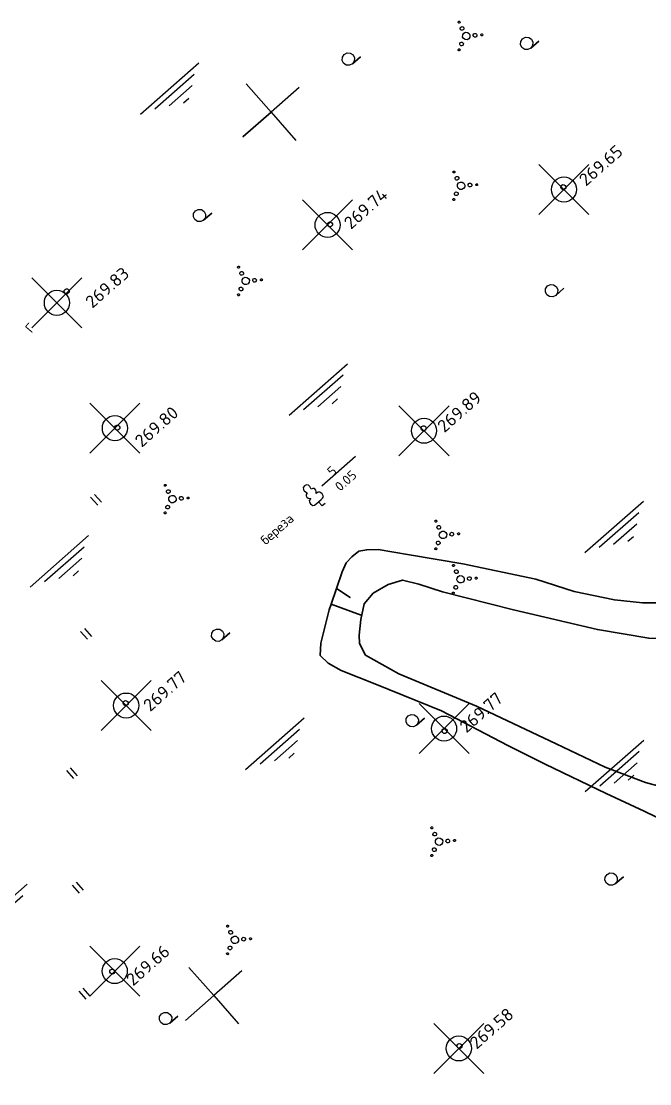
# Model space of a CAD drawing. Header units: metres. Extents: x 35735 to 36074, y 36133 to 36366.
# Drawn here: x 35952.3 to 36002.5, y 36279.5 to 36364.4 of the extents above; entities that cross this region are included whole.
import ezdxf

# ---------------------------------------------------------------- set-up
doc = ezdxf.new("R2010")
doc.units = ezdxf.units.M
doc.header["$LTSCALE"] = 5
doc.header["$PDMODE"] = 35
doc.header["$PDSIZE"] = 2
doc.layers.add('Рельеф', color=7, linetype='Continuous')
doc.layers.add('Точки-рельеф', color=7, linetype='Continuous')
doc.layers.add('Структурные линии', color=97, linetype='Continuous', lineweight=30)
doc.styles.get("Standard").update_dxf_attribs({"font": 'simplex.shx'})

msp = doc.modelspace()

# ---------------------------------------------------------------- linework, layer by layer
at = {"layer": 'Рельеф', "color": 7, "flags": 128}
for points in [[(35987.35846971334, 36364.37971133822), (35987.37678616487, 36364.34259619506), (35987.37409895676, 36364.30121153409), (35987.35113659045, 36364.26677672636), (35987.31402144727, 36364.24846027483), (35987.27263678631, 36364.25114748293), (35987.23820197857, 36364.27410984924), (35987.21988552705, 36364.31122499242), (35987.22257273516, 36364.35260965338), (35987.24553510147, 36364.38704446112), (35987.28265024464, 36364.40536091264), (35987.32403490561, 36364.40267370454), (35987.35846971334, 36364.37971133822)], [(35987.64799850817, 36363.92868575128), (35987.68237982779, 36363.85906581978), (35987.67734904433, 36363.781588654), (35987.63425319816, 36363.71699950596), (35987.56463326667, 36363.68261818634), (35987.48715610088, 36363.6876489698), (35987.42256695285, 36363.73074481596), (35987.38818563324, 36363.80036474746), (35987.3932164167, 36363.87784191325), (35987.43631226286, 36363.94243106127), (35987.50593219435, 36363.9768123809), (35987.58340936014, 36363.97178159743), (35987.64799850817, 36363.92868575128)], [(35988.09704262069, 36363.42489297826), (35988.16580525994, 36363.28565311529), (35988.155743693, 36363.13069878372), (35988.06955200068, 36363.00152048764), (35987.93031213769, 36362.93275784841), (35987.77535780613, 36362.94281941533), (35987.64617951006, 36363.02901110765), (35987.57741687082, 36363.16825097064), (35987.58747843774, 36363.32320530221), (35987.67367013007, 36363.45238359827), (35987.81290999306, 36363.52114623751), (35987.96786432463, 36363.5110846706), (35988.09704262069, 36363.42489297826)], [(35988.68593177112, 36363.38304111435), (35988.72031309074, 36363.31342118285), (35988.71528230727, 36363.23594401707), (35988.67218646112, 36363.17135486904), (35988.60256652961, 36363.13697354942), (35988.52508936383, 36363.14200433288), (35988.46050021581, 36363.18510017904), (35988.42611889618, 36363.25472011053), (35988.43114967964, 36363.33219727632), (35988.47424552581, 36363.39678642435), (35988.54386545729, 36363.43116774398), (35988.62134262308, 36363.42613696051), (35988.68593177112, 36363.38304111435)], [(35989.17740120653, 36363.36893226309), (35989.19571765806, 36363.33181711992), (35989.19303044995, 36363.29043245895), (35989.17006808364, 36363.25599765122), (35989.13295294045, 36363.23768119969), (35989.09156827949, 36363.2403684078), (35989.05713347176, 36363.26333077411), (35989.03881702024, 36363.30044591729), (35989.04150422834, 36363.34183057825), (35989.06446659465, 36363.37626538598), (35989.10158173784, 36363.39458183751), (35989.14296639879, 36363.39189462941), (35989.17740120653, 36363.36893226309)], [(35993.0719130417, 36362.96485535971), (35993.18651973132, 36362.73282420245), (35993.16974358045, 36362.47446114005), (35993.0260930508, 36362.25919926097), (35993.67197095539, 36362.82491720737), (35993.0260930508, 36362.25919926097), (35992.79406189352, 36362.14459257136), (35992.53569883112, 36362.16136872222), (35992.32043695206, 36362.30501925188), (35992.20583026244, 36362.53705040916), (35992.2226064133, 36362.79541347155), (35992.36625694297, 36363.01067535062), (35992.59828810023, 36363.12528204024), (35992.85665116263, 36363.10850588937), (35993.0719130417, 36362.96485535971)], [(35987.35049182075, 36362.17631904548), (35987.36880827228, 36362.1392039023), (35987.36612106418, 36362.09781924135), (35987.34315869787, 36362.06338443361), (35987.30604355468, 36362.04506798209), (35987.26465889373, 36362.04775519019), (35987.230224086, 36362.0707175565), (35987.21190763448, 36362.10783269968), (35987.21459484257, 36362.14921736064), (35987.23755720889, 36362.18365216837), (35987.27467235207, 36362.2019686199), (35987.31605701303, 36362.19928141178), (35987.35049182075, 36362.17631904548)], [(35987.60267063741, 36362.68469512741), (35987.63705195704, 36362.61507519592), (35987.63202117357, 36362.53759803014), (35987.58892532741, 36362.4730088821), (35987.51930539592, 36362.43862756249), (35987.44182823014, 36362.44365834594), (35987.3772390821, 36362.4867541921), (35987.34285776249, 36362.5563741236), (35987.34788854593, 36362.63385128939), (35987.39098439211, 36362.69844043742), (35987.4606043236, 36362.73282175705), (35987.53808148939, 36362.72779097359), (35987.60267063741, 36362.68469512741)], [(35978.82014771625, 36361.71004984744), (35978.93475440587, 36361.47801869017), (35978.91797825501, 36361.21965562777), (35978.77432772535, 36361.0043937487), (35979.42020562993, 36361.57011169509), (35978.77432772535, 36361.0043937487), (35978.54229656808, 36360.88978705907), (35978.28393350569, 36360.90656320994), (35978.06867162661, 36361.0502137396), (35977.954064937, 36361.28224489687), (35977.97084108787, 36361.54060795927), (35978.11449161751, 36361.75586983834), (35978.34652277479, 36361.87047652795), (35978.60488583719, 36361.85370037709), (35978.82014771625, 36361.71004984744)], [(35961.82785773643, 36356.97577575666), (35966.50297004629, 36361.08077384347)], [(35962.98410592599, 36357.413331395), (35966.13710437439, 36360.18183228663)], [(35964.12699092092, 36357.64672252238), (35965.97530424294, 36359.26964025095)], [(35974.5279378893, 36359.12349280633), (35972.27362233616, 36357.14408345329), (35970.29421298312, 36359.39839900643), (35972.27362233616, 36357.14408345329), (35970.01930678303, 36355.16467410025), (35972.27362233616, 36357.14408345329), (35974.25303168919, 36354.88976790015)], [(35965.2699254011, 36357.88005729188), (35965.70478287131, 36358.26188535607)], [(35986.94507750215, 36352.41658027974), (35986.96339395369, 36352.37946513657), (35986.96070674558, 36352.3380804756), (35986.93774437926, 36352.30364566788), (35986.90062923609, 36352.28532921636), (35986.85924457513, 36352.28801642446), (35986.82480976739, 36352.31097879077), (35986.80649331587, 36352.34809393396), (35986.80918052397, 36352.38947859491), (35986.83214289027, 36352.42391340263), (35986.86925803346, 36352.44222985415), (35986.91064269442, 36352.43954264605), (35986.94507750215, 36352.41658027974)], [(35987.23460629699, 36351.9655546928), (35987.26898761661, 36351.89593476131), (35987.26395683314, 36351.81845759552), (35987.22086098698, 36351.75386844749), (35987.15124105549, 36351.71948712788), (35987.07376388971, 36351.72451791134), (35987.00917474167, 36351.7676137575), (35986.97479342206, 36351.83723368899), (35986.97982420552, 36351.91471085477), (35987.02292005168, 36351.97930000281), (35987.09253998318, 36352.01368132242), (35987.17001714896, 36352.00865053896), (35987.23460629699, 36351.9655546928)], [(35987.68365040951, 36351.46176191978), (35987.75241304875, 36351.3225220568), (35987.74235148183, 36351.16756772523), (35987.6561597895, 36351.03838942917), (35987.51691992651, 36350.96962678992), (35987.36196559495, 36350.97968835684), (35987.23278729888, 36351.06588004918), (35987.16402465965, 36351.20511991217), (35987.17408622657, 36351.36007424373), (35987.26027791889, 36351.4892525398), (35987.39951778188, 36351.55801517904), (35987.55447211344, 36351.54795361211), (35987.68365040951, 36351.46176191978)], [(35988.27253955994, 36351.41991005587), (35988.30692087955, 36351.35029012438), (35988.30189009609, 36351.2728129586), (35988.25879424993, 36351.20822381056), (35988.18917431843, 36351.17384249095), (35988.11169715265, 36351.17887327441), (35988.04710800461, 36351.22196912057), (35988.012726685, 36351.29158905207), (35988.01775746846, 36351.36906621785), (35988.06085331463, 36351.43365536589), (35988.13047324612, 36351.4680366855), (35988.2079504119, 36351.46300590203), (35988.27253955994, 36351.41991005587)], [(35988.76400899533, 36351.40580120462), (35988.78232544686, 36351.36868606143), (35988.77963823876, 36351.32730140048), (35988.75667587245, 36351.29286659275), (35988.71956072927, 36351.27455014122), (35988.67817606831, 36351.27723734933), (35988.64374126058, 36351.30019971564), (35988.62542480906, 36351.33731485882), (35988.62811201716, 36351.37869951977), (35988.65107438347, 36351.4131343275), (35988.68818952666, 36351.43145077903), (35988.72957418762, 36351.42876357093), (35988.76400899533, 36351.40580120462)], [(35995.78337276032, 36351.29551003173), (35995.82916045281, 36351.20266925222), (35995.82245274153, 36351.09936636451), (35995.76504338943, 36351.01322642362), (35995.67220260991, 36350.96743873113), (35995.5688997222, 36350.97414644242), (35995.48275978131, 36351.03155579451), (35995.43697208881, 36351.12439657403), (35995.4436798001, 36351.22769946174), (35995.50108915219, 36351.31383940263), (35995.59392993171, 36351.35962709512), (35995.69723281942, 36351.35291938384), (35995.78337276032, 36351.29551003173)], [(35987.18927842623, 36350.72156406894), (35987.22365974585, 36350.65194413744), (35987.21862896239, 36350.57446697166), (35987.17553311623, 36350.50987782363), (35987.10591318474, 36350.47549650401), (35987.02843601895, 36350.48052728747), (35986.96384687092, 36350.52362313364), (35986.9294655513, 36350.59324306513), (35986.93449633476, 36350.67072023091), (35986.97759218093, 36350.73530937894), (35987.04721211242, 36350.76969069856), (35987.1246892782, 36350.7646599151), (35987.18927842623, 36350.72156406894)], [(35986.93709960957, 36350.21318798701), (35986.9554160611, 36350.17607284382), (35986.95272885299, 36350.13468818287), (35986.92976648669, 36350.10025337513), (35986.8926513435, 36350.08193692361), (35986.85126668255, 36350.08462413171), (35986.81683187481, 36350.10758649802), (35986.79851542329, 36350.1447016412), (35986.8012026314, 36350.18608630216), (35986.8241649977, 36350.22052110989), (35986.86128014089, 36350.23883756142), (35986.90266480186, 36350.23615035331), (35986.93709960957, 36350.21318798701)], [(35966.92754155414, 36349.22043372863), (35967.04214824376, 36348.98840257135), (35967.0253720929, 36348.73003950895), (35966.88172156324, 36348.51477762988), (35967.52759946782, 36349.08049557628), (35966.88172156324, 36348.51477762988), (35966.64969040597, 36348.40017094027), (35966.39132734357, 36348.41694709112), (35966.1760654645, 36348.56059762079), (35966.06145877488, 36348.79262877806), (35966.07823492575, 36349.05099184046), (35966.22188545541, 36349.26625371952), (35966.45391661267, 36349.38086040915), (35966.71227967507, 36349.36408425828), (35966.92754155414, 36349.22043372863)], [(35977.1322666228, 36348.31175563953), (35977.17805431528, 36348.21891486002), (35977.17134660399, 36348.1156119723), (35977.11393725192, 36348.02947203141), (35977.02109647239, 36347.98368433891), (35976.91779358468, 36347.9903920502), (35976.83165364379, 36348.0478014023), (35976.7858659513, 36348.14064218181), (35976.79257366258, 36348.24394506953), (35976.84998301468, 36348.33008501042), (35976.94282379419, 36348.37587270291), (35977.0461266819, 36348.36916499162), (35977.1322666228, 36348.31175563953)], [(35969.73793619133, 36344.81379528991), (35969.75625264286, 36344.77668014672), (35969.75356543475, 36344.73529548576), (35969.73060306844, 36344.70086067804), (35969.69348792526, 36344.68254422652), (35969.6521032643, 36344.68523143462), (35969.61766845657, 36344.70819380092), (35969.59935200503, 36344.7453089441), (35969.60203921315, 36344.78669360507), (35969.62500157946, 36344.8211284128), (35969.66211672263, 36344.83944486433), (35969.70350138359, 36344.83675765622), (35969.73793619133, 36344.81379528991)], [(35970.02746498616, 36344.36276970296), (35970.06184630578, 36344.29314977147), (35970.05681552232, 36344.21567260568), (35970.01371967616, 36344.15108345765), (35969.94409974467, 36344.11670213803), (35969.86662257888, 36344.12173292149), (35969.80203343085, 36344.16482876765), (35969.76765211123, 36344.23444869914), (35969.77268289469, 36344.31192586493), (35969.81577874085, 36344.37651501296), (35969.88539867235, 36344.41089633258), (35969.96287583813, 36344.40586554912), (35970.02746498616, 36344.36276970296)], [(35970.47650909868, 36343.85897692994), (35970.54527173792, 36343.71973706696), (35970.53521017099, 36343.5647827354), (35970.44901847868, 36343.43560443932), (35970.30977861569, 36343.3668418001), (35970.15482428412, 36343.37690336702), (35970.02564598805, 36343.46309505933), (35969.95688334882, 36343.60233492233), (35969.96694491574, 36343.75728925389), (35970.05313660806, 36343.88646754996), (35970.19237647106, 36343.95523018919), (35970.34733080262, 36343.94516862227), (35970.47650909868, 36343.85897692994)], [(35971.06539824911, 36343.81712506603), (35971.09977956873, 36343.74750513455), (35971.09474878527, 36343.67002796876), (35971.0516529391, 36343.60543882072), (35970.9820330076, 36343.5710575011), (35970.90455584183, 36343.57608828457), (35970.83996669379, 36343.61918413072), (35970.80558537418, 36343.68880406223), (35970.81061615764, 36343.766281228), (35970.8537120038, 36343.83087037603), (35970.92333193529, 36343.86525169566), (35971.00080910107, 36343.8602209122), (35971.06539824911, 36343.81712506603)], [(35971.55686768451, 36343.80301621478), (35971.57518413604, 36343.76590107159), (35971.57249692793, 36343.72451641064), (35971.54953456162, 36343.69008160291), (35971.51241941845, 36343.67176515138), (35971.47103475749, 36343.67445235949), (35971.43659994975, 36343.69741472579), (35971.41828349823, 36343.73452986898), (35971.42097070633, 36343.77591452994), (35971.44393307264, 36343.81034933767), (35971.48104821582, 36343.8286657892), (35971.52243287678, 36343.82597858109), (35971.55686768451, 36343.80301621478)], [(35956.09046776818, 36342.96624913277), (35956.13625546067, 36342.87340835325), (35956.12954774939, 36342.77010546554), (35956.07213839729, 36342.68396552464), (35955.97929761777, 36342.63817783216), (35955.87599473006, 36342.64488554344), (35955.78985478917, 36342.70229489553), (35955.74406709668, 36342.79513567506), (35955.75077480797, 36342.89843856277), (35955.80818416006, 36342.98457850365), (35955.90102493958, 36343.03036619615), (35956.00432782729, 36343.02365848487), (35956.09046776818, 36342.96624913277)], [(35969.9821371154, 36343.11877907909), (35970.01651843502, 36343.0491591476), (35970.01148765156, 36342.97168198182), (35969.9683918054, 36342.90709283378), (35969.8987718739, 36342.87271151417), (35969.82129470813, 36342.87774229763), (35969.7567055601, 36342.92083814379), (35969.72232424047, 36342.99045807528), (35969.72735502393, 36343.06793524107), (35969.77045087009, 36343.1325243891), (35969.8400708016, 36343.16690570872), (35969.91754796737, 36343.16187492525), (35969.9821371154, 36343.11877907909)], [(35995.05941998953, 36343.21541961798), (35995.17402667915, 36342.9833884607), (35995.15725052829, 36342.72502539829), (35995.01359999864, 36342.50976351924), (35995.65947790322, 36343.07548146563), (35995.01359999864, 36342.50976351924), (35994.78156884136, 36342.39515682962), (35994.52320577895, 36342.41193298047), (35994.3079438999, 36342.55558351013), (35994.19333721027, 36342.7876146674), (35994.21011336114, 36343.0459777298), (35994.3537638908, 36343.26123960887), (35994.58579504806, 36343.37584629849), (35994.84415811046, 36343.35907014764), (35995.05941998953, 36343.21541961798)], [(35969.72995829875, 36342.61040299716), (35969.74827475027, 36342.57328785399), (35969.74558754217, 36342.53190319302), (35969.72262517586, 36342.49746838529), (35969.68551003267, 36342.47915193377), (35969.64412537172, 36342.48183914187), (35969.60969056399, 36342.50480150818), (35969.59137411246, 36342.54191665136), (35969.59406132056, 36342.58330131232), (35969.61702368687, 36342.61773612005), (35969.65413883006, 36342.63605257158), (35969.69552349101, 36342.63336536347), (35969.72995829875, 36342.61040299716)], [(35973.71153560521, 36332.95057360483), (35978.38664791507, 36337.05557169163)], [(35974.86778379477, 36333.38812924317), (35978.02078224315, 36336.15663013481)], [(35976.01066878971, 36333.62152037055), (35977.85898211173, 36335.24443809911)], [(35977.15360326989, 36333.85485514005), (35977.58846074008, 36334.23668320425)], [(35960.13758300896, 36332.07643505793), (35960.18337070144, 36331.9835942784), (35960.17666299017, 36331.88029139069), (35960.11925363805, 36331.79415144981), (35960.02641285853, 36331.74836375732), (35959.92310997083, 36331.7550714686), (35959.83697002994, 36331.81248082071), (35959.79118233745, 36331.90532160021), (35959.79789004872, 36332.00862448793), (35959.85529940083, 36332.09476442882), (35959.94814018035, 36332.14055212131), (35960.05144306806, 36332.13384441003), (35960.13758300896, 36332.07643505793)], [(35984.60440309802, 36332.0259108638), (35984.6501907905, 36331.93307008428), (35984.64348307923, 36331.82976719656), (35984.58607372711, 36331.74362725568), (35984.49323294761, 36331.69783956319), (35984.3899300599, 36331.70454727447), (35984.303790119, 36331.76195662657), (35984.25800242653, 36331.85479740608), (35984.2647101378, 36331.95810029381), (35984.32211948989, 36332.04424023469), (35984.41496026942, 36332.09002792718), (35984.51826315712, 36332.0833202159), (35984.60440309802, 36332.0259108638)], [(35976.32648526668, 36327.28710552264), (35979.02822609923, 36329.65937814703)], [(35963.8829853919, 36327.39039406314), (35963.90130184343, 36327.35327891997), (35963.89861463532, 36327.31189425902), (35963.87565226901, 36327.27745945127), (35963.83853712584, 36327.25914299975), (35963.79715246487, 36327.26183020786), (35963.76271765714, 36327.28479257416), (35963.74440120561, 36327.32190771735), (35963.74708841372, 36327.36329237831), (35963.77005078003, 36327.39772718603), (35963.80716592321, 36327.41604363756), (35963.84855058417, 36327.41335642945), (35963.8829853919, 36327.39039406314)], [(35976.59005195592, 36325.89115249121), (35976.36247880082, 36325.69133111703), (35976.06444711275, 36326.02859458845), (35976.26609563897, 36326.20565275507), (35976.39246374986, 36326.32499461927), (35976.46798040876, 36326.45428147999), (35976.41668746548, 36326.5605533229), (35976.34466854324, 36326.65701056972), (35976.25596768589, 36326.73882018732), (35976.15819465923, 36326.78322042952), (35976.04713634571, 36326.79489587373), (35975.88123099436, 36326.68704956809), (35975.8889942565, 36326.84098395106), (35975.8495859551, 36326.95759133517), (35975.73203381921, 36327.07714700358), (35975.61439535683, 36327.0914286454), (35975.47135613344, 36327.02471962748), (35975.36847472271, 36327.23271205902), (35975.32744181674, 36327.28910570894), (35975.25333910339, 36327.35428974935), (35975.11007280707, 36327.39048359674), (35974.94413302891, 36327.30666092663), (35974.83955494069, 36327.15295447438), (35974.86540030631, 36326.99689094499), (35974.89649362706, 36326.92328608083), (35974.9426056051, 36326.87554408691), (35975.14391679934, 36326.73721041895), (35975.06781596477, 36326.59892689281), (35975.07218192209, 36326.49347005785), (35975.13497188529, 36326.39320106078), (35975.24145438722, 36326.31023683713), (35975.44439413599, 36326.29929153571), (35975.31692236565, 36326.12857727439), (35975.34351537873, 36326.02167718187), (35975.3769757308, 36325.95015069753), (35975.42492838374, 36325.86200550863), (35975.51865195525, 36325.7887980618), (35975.60424481587, 36325.72951102412), (35975.74976524772, 36325.7648629977), (35975.85564113464, 36325.84525179712), (35976.06444711275, 36326.02859458845)], [(35958.17345016832, 36326.61958031409), (35958.73367250047, 36325.98155265467)], [(35964.17251418674, 36326.9393684762), (35964.20689550636, 36326.8697485447), (35964.20186472289, 36326.79227137892), (35964.15876887673, 36326.72768223089), (35964.08914894523, 36326.69330091126), (35964.01167177946, 36326.69833169472), (35963.94708263142, 36326.7414275409), (35963.9127013118, 36326.81104747238), (35963.91773209526, 36326.88852463817), (35963.96082794142, 36326.9531137862), (35964.03044787292, 36326.98749510582), (35964.1079250387, 36326.98246432236), (35964.17251418674, 36326.9393684762)], [(35964.62155829926, 36326.43557570317), (35964.6903209385, 36326.29633584019), (35964.68025937157, 36326.14138150863), (35964.59406767925, 36326.01220321257), (35964.45482781625, 36325.94344057332), (35964.29987348469, 36325.95350214024), (35964.17069518864, 36326.03969383258), (35964.10193254939, 36326.17893369556), (35964.11199411631, 36326.33388802713), (35964.19818580863, 36326.46306632319), (35964.33742567163, 36326.53182896243), (35964.49238000319, 36326.5217673955), (35964.62155829926, 36326.43557570317)], [(35957.85829808239, 36326.39935161282), (35958.4184709293, 36325.76138031129)], [(35964.12718631598, 36325.69537785233), (35964.1615676356, 36325.62575792084), (35964.15653685214, 36325.54828075506), (35964.11344100597, 36325.48369160702), (35964.04382107448, 36325.4493102874), (35963.96634390871, 36325.45434107086), (35963.90175476066, 36325.49743691702), (35963.86737344105, 36325.56705684851), (35963.87240422451, 36325.6445340143), (35963.91550007067, 36325.70912316233), (35963.98512000217, 36325.74350448196), (35964.06259716795, 36325.7384736985), (35964.12718631598, 36325.69537785233)], [(35965.21044744968, 36326.39372383927), (35965.2448287693, 36326.32410390776), (35965.23979798584, 36326.24662674199), (35965.19670213967, 36326.18203759396), (35965.12708220818, 36326.14765627433), (35965.0496050424, 36326.15268705779), (35964.98501589436, 36326.19578290397), (35964.95063457474, 36326.26540283545), (35964.95566535821, 36326.34288000125), (35964.99876120437, 36326.40746914928), (35965.06838113587, 36326.44185046889), (35965.14585830164, 36326.43681968542), (35965.21044744968, 36326.39372383927)], [(35965.70191688509, 36326.37961498801), (35965.72023333661, 36326.34249984483), (35965.71754612852, 36326.30111518388), (35965.6945837622, 36326.26668037614), (35965.65746861903, 36326.24836392461), (35965.61608395806, 36326.25105113271), (35965.58164915033, 36326.27401349902), (35965.5633326988, 36326.31112864222), (35965.56601990691, 36326.35251330317), (35965.58898227321, 36326.38694811091), (35965.6260974164, 36326.40526456243), (35965.66748207736, 36326.40257735432), (35965.70191688509, 36326.37961498801)], [(35997.34223307222, 36321.96954595741), (36002.01734538209, 36326.07454404422)], [(35963.87500749932, 36325.1870017704), (35963.89332395085, 36325.14988662722), (35963.89063674274, 36325.10850196626), (35963.86767437643, 36325.07406715852), (35963.83055923325, 36325.055750707), (35963.7891745723, 36325.05843791511), (35963.75473976456, 36325.08140028141), (35963.73642331304, 36325.1185154246), (35963.73911052114, 36325.15990008556), (35963.76207288745, 36325.19433489328), (35963.79918803063, 36325.21265134482), (35963.8405726916, 36325.20996413671), (35963.87500749932, 36325.1870017704)], [(35998.49848126178, 36322.40710159575), (36001.65147971016, 36325.17560248737)], [(35985.4978565363, 36324.53348617237), (35985.51617298782, 36324.49637102918), (35985.51348577971, 36324.45498636822), (35985.49052341341, 36324.4205515605), (35985.45340827023, 36324.40223510897), (35985.41202360927, 36324.40492231707), (35985.37758880154, 36324.42788468338), (35985.35927235, 36324.46499982656), (35985.36195955811, 36324.50638448753), (35985.38492192442, 36324.54081929525), (35985.4220370676, 36324.55913574678), (35985.46342172857, 36324.55644853868), (35985.4978565363, 36324.53348617237)], [(35985.78738533113, 36324.08246058541), (35985.82176665076, 36324.01284065393), (35985.81673586729, 36323.93536348813), (35985.77364002113, 36323.87077434011), (35985.70402008963, 36323.83639302048), (35985.62654292386, 36323.84142380394), (35985.56195377582, 36323.88451965011), (35985.5275724562, 36323.9541395816), (35985.53260323966, 36324.03161674739), (35985.57569908583, 36324.09620589542), (35985.64531901732, 36324.13058721503), (35985.7227961831, 36324.12555643158), (35985.78738533113, 36324.08246058541)], [(35999.64136625672, 36322.64049272313), (36001.48967957874, 36324.26341045168)], [(35953.01766199609, 36319.21564109749), (35957.69277430595, 36323.32063918431)], [(35986.23642944366, 36323.5786678124), (35986.30519208289, 36323.43942794942), (35986.29513051597, 36323.28447361785), (35986.20893882364, 36323.15529532178), (35986.06969896065, 36323.08653268254), (35985.91474462908, 36323.09659424947), (35985.78556633302, 36323.18278594179), (35985.71680369378, 36323.32202580479), (35985.72686526071, 36323.47698013634), (35985.81305695303, 36323.60615843241), (35985.95229681602, 36323.67492107166), (35986.10725114758, 36323.66485950473), (35986.23642944366, 36323.5786678124)], [(35986.82531859407, 36323.53681594849), (35986.8596999137, 36323.46719601699), (35986.85466913024, 36323.38971885121), (35986.81157328407, 36323.32512970317), (35986.74195335258, 36323.29074838355), (35986.66447618679, 36323.29577916702), (35986.59988703876, 36323.33887501319), (35986.56550571914, 36323.40849494468), (35986.5705365026, 36323.48597211047), (35986.61363234876, 36323.55056125849), (35986.68325228026, 36323.58494257813), (35986.76072944605, 36323.57991179465), (35986.82531859407, 36323.53681594849)], [(35987.31678802949, 36323.52270709724), (35987.33510448101, 36323.48559195405), (35987.33241727291, 36323.44420729309), (35987.30945490659, 36323.40977248536), (35987.27233976341, 36323.39145603383), (35987.23095510245, 36323.39414324194), (35987.19652029472, 36323.41710560825), (35987.1782038432, 36323.45422075144), (35987.1808910513, 36323.4956054124), (35987.2038534176, 36323.53004022012), (35987.24096856079, 36323.54835667166), (35987.28235322175, 36323.54566946354), (35987.31678802949, 36323.52270709724)], [(36000.78430073689, 36322.87382749264), (36001.2191582071, 36323.25565555684)], [(35954.17391018566, 36319.65319673583), (35957.32690863404, 36322.42169762745)], [(35985.48987864372, 36322.33009387962), (35985.50819509525, 36322.29297873645), (35985.50550788714, 36322.25159407548), (35985.48254552083, 36322.21715926775), (35985.44543037764, 36322.19884281622), (35985.40404571668, 36322.20153002433), (35985.36961090895, 36322.22449239064), (35985.35129445742, 36322.26160753381), (35985.35398166553, 36322.30299219478), (35985.37694403184, 36322.33742700251), (35985.41405917503, 36322.35574345403), (35985.45544383598, 36322.35305624593), (35985.48987864372, 36322.33009387962)], [(35985.74205746038, 36322.83846996155), (35985.77643878, 36322.76885003005), (35985.77140799654, 36322.69137286427), (35985.72831215037, 36322.62678371623), (35985.65869221887, 36322.59240239662), (35985.5812150531, 36322.59743318008), (35985.51662590506, 36322.64052902624), (35985.48224458545, 36322.71014895774), (35985.48727536891, 36322.78762612354), (35985.53037121507, 36322.85221527155), (35985.59999114656, 36322.88659659118), (35985.67746831234, 36322.88156580771), (35985.74205746038, 36322.83846996155)], [(35955.31679518059, 36319.88658786321), (35957.1651085026, 36321.50950559178)], [(35986.90275285042, 36320.99062142804), (35986.92106930195, 36320.95350628485), (35986.91838209384, 36320.91212162391), (35986.89541972753, 36320.87768681617), (35986.85830458436, 36320.85937036465), (35986.8169199234, 36320.86205757275), (35986.78248511566, 36320.88501993905), (35986.76416866414, 36320.92213508223), (35986.76685587224, 36320.9635197432), (35986.78981823855, 36320.99795455093), (35986.82693338173, 36321.01627100246), (35986.8683180427, 36321.01358379435), (35986.90275285042, 36320.99062142804)], [(35987.19228164526, 36320.5395958411), (35987.22666296488, 36320.4699759096), (35987.2216321814, 36320.39249874381), (35987.17853633525, 36320.32790959578), (35987.10891640375, 36320.29352827615), (35987.03143923797, 36320.29855905961), (35986.96685008994, 36320.34165490579), (35986.93246877032, 36320.41127483727), (35986.93749955378, 36320.48875200306), (35986.98059539995, 36320.5533411511), (35987.05021533144, 36320.58772247071), (35987.12769249723, 36320.58269168725), (35987.19228164526, 36320.5395958411)], [(35956.45972966077, 36320.11992263271), (35956.89458713096, 36320.50175069692)], [(35987.64132575777, 36320.03580306808), (35987.71008839701, 36319.89656320508), (35987.70002683008, 36319.74160887353), (35987.61383513777, 36319.61243057746), (35987.47459527476, 36319.54366793823), (35987.31964094321, 36319.55372950515), (35987.19046264715, 36319.63992119747), (35987.12170000791, 36319.77916106046), (35987.13176157483, 36319.93411539202), (35987.21795326715, 36320.06329368809), (35987.35719313014, 36320.13205632733), (35987.5121474617, 36320.1219947604), (35987.64132575777, 36320.03580306808)], [(35988.2302149082, 36319.99395120416), (35988.26459622782, 36319.92433127268), (35988.25956544435, 36319.84685410689), (35988.21646959819, 36319.78226495886), (35988.14684966669, 36319.74788363923), (35988.06937250092, 36319.7529144227), (35988.00478335288, 36319.79601026886), (35987.97040203326, 36319.86563020035), (35987.97543281673, 36319.94310736613), (35988.01852866289, 36320.00769651417), (35988.08814859439, 36320.04207783379), (35988.16562576017, 36320.03704705033), (35988.2302149082, 36319.99395120416)], [(35988.7216843436, 36319.97984235291), (35988.74000079513, 36319.94272720973), (35988.73731358704, 36319.90134254877), (35988.71435122073, 36319.86690774104), (35988.67723607754, 36319.84859128951), (35988.63585141658, 36319.85127849762), (35988.60141660884, 36319.87424086393), (35988.58310015732, 36319.91135600711), (35988.58578736543, 36319.95274066807), (35988.60874973173, 36319.9871754758), (35988.64586487492, 36320.00549192733), (35988.68724953588, 36320.00280471922), (35988.7216843436, 36319.97984235291)], [(35987.14695377449, 36319.29560521722), (35987.18133509412, 36319.22598528573), (35987.17630431066, 36319.14850811995), (35987.13320846449, 36319.08391897191), (35987.063588533, 36319.0495376523), (35986.98611136722, 36319.05456843576), (35986.92152221919, 36319.09766428193), (35986.88714089957, 36319.16728421341), (35986.89217168303, 36319.2447613792), (35986.93526752918, 36319.30935052723), (35987.00488746069, 36319.34373184686), (35987.08236462647, 36319.33870106339), (35987.14695377449, 36319.29560521722)], [(35986.89477495784, 36318.78722913529), (35986.91309140937, 36318.75011399212), (35986.91040420126, 36318.70872933116), (35986.88744183495, 36318.67429452343), (35986.85032669177, 36318.6559780719), (35986.80894203082, 36318.65866528), (35986.77450722308, 36318.68162764631), (35986.75619077155, 36318.71874278949), (35986.75887797966, 36318.76012745046), (35986.78184034597, 36318.79456225818), (35986.81895548915, 36318.81287870971), (35986.86034015012, 36318.8101915016), (35986.89477495784, 36318.78722913529)], [(35957.03826994765, 36315.67660859395), (35957.59844279456, 36315.03863729241)], [(35957.35342203357, 36315.89683729521), (35957.91364436571, 36315.25880963579)], [(35968.38438681243, 36315.69857084443), (35968.49899350205, 36315.46653968716), (35968.48221735119, 36315.20817662476), (35968.33856682153, 36314.99291474569), (35968.98444472611, 36315.55863269209), (35968.33856682153, 36314.99291474569), (35968.10653566427, 36314.87830805608), (35967.84817260187, 36314.89508420694), (35967.63291072279, 36315.03873473659), (35967.51830403318, 36315.27076589387), (35967.53508018404, 36315.52912895627), (35967.6787307137, 36315.74439083533), (35967.91076187097, 36315.85899752496), (35968.16912493337, 36315.84222137409), (35968.38438681243, 36315.69857084443)], [(35960.80674979668, 36310.0798162027), (35960.85253748918, 36309.98697542318), (35960.84582977789, 36309.88367253547), (35960.78842042579, 36309.79753259459), (35960.69557964629, 36309.75174490209), (35960.59227675856, 36309.75845261337), (35960.50613681768, 36309.81586196548), (35960.46034912519, 36309.90870274499), (35960.46705683647, 36310.01200563269), (35960.52446618857, 36310.09814557359), (35960.61730696808, 36310.14393326608), (35960.7206098558, 36310.1372255548), (35960.80674979668, 36310.0798162027)], [(35970.23900927235, 36304.65393562382), (35974.91412158222, 36308.75893371063)], [(35983.92814621193, 36308.87588480038), (35984.04275290155, 36308.64385364312), (35984.02597675069, 36308.38549058072), (35983.88232622102, 36308.17022870166), (35984.52820412561, 36308.73594664805), (35983.88232622102, 36308.17022870166), (35983.65029506376, 36308.05562201203), (35983.39193200137, 36308.0723981629), (35983.1766701223, 36308.21604869255), (35983.06206343268, 36308.44807984982), (35983.07883958354, 36308.70644291221), (35983.2224901132, 36308.92170479129), (35983.45452127047, 36309.0363114809), (35983.71288433286, 36309.01953533005), (35983.92814621193, 36308.87588480038)], [(35971.39525746191, 36305.09149126217), (35974.5482559103, 36307.85999215379)], [(35986.28696552517, 36307.84859676997), (35986.33275321765, 36307.75575599045), (35986.32604550637, 36307.65245310273), (35986.26863615427, 36307.56631316184), (35986.17579537476, 36307.52052546936), (35986.07249248705, 36307.52723318063), (35985.98635254616, 36307.58464253274), (35985.94056485367, 36307.67748331225), (35985.94727256495, 36307.78078619998), (35986.00468191705, 36307.86692614086), (35986.09752269657, 36307.91271383335), (35986.20082558427, 36307.90600612207), (35986.28696552517, 36307.84859676997)], [(35972.53814245685, 36305.32488238955), (35974.38645577886, 36306.94780011811)], [(35997.37497008801, 36302.8920370501), (36002.05008239787, 36306.9970351369)], [(35973.68107693702, 36305.55821715905), (35974.11593440721, 36305.94004522325)], [(35998.53121827757, 36303.32959268844), (36001.68421672595, 36306.09809358006)], [(35955.915029816, 36304.56476491818), (35956.47520266291, 36303.92679361664)], [(35956.23018190193, 36304.78499361944), (35956.79040423407, 36304.14696596002)], [(35999.6741032725, 36303.56298381581), (36001.52241659452, 36305.18590154438)], [(36000.81703775267, 36303.79631858532), (36001.25189522288, 36304.17814664952)], [(35985.17864215729, 36300.0291611897), (35985.19695860882, 36299.99204604651), (35985.19427140071, 36299.95066138556), (35985.1713090344, 36299.91622657782), (35985.13419389121, 36299.8979101263), (35985.09280923026, 36299.90059733441), (35985.05837442253, 36299.92355970072), (35985.040057971, 36299.9606748439), (35985.0427451791, 36300.00205950486), (35985.06570754541, 36300.03649431258), (35985.10282268859, 36300.05481076411), (35985.14420734955, 36300.05212355602), (35985.17864215729, 36300.0291611897)], [(35985.46817095212, 36299.57813560274), (35985.50255227173, 36299.50851567126), (35985.49752148828, 36299.43103850547), (35985.45442564211, 36299.36644935744), (35985.38480571062, 36299.33206803782), (35985.30732854484, 36299.33709882128), (35985.24273939681, 36299.38019466745), (35985.20835807719, 36299.44981459893), (35985.21338886065, 36299.52729176472), (35985.25648470681, 36299.59188091275), (35985.3261046383, 36299.62626223237), (35985.40358180408, 36299.62123144892), (35985.46817095212, 36299.57813560274)], [(35985.91721506464, 36299.07434282974), (35985.98597770388, 36298.93510296675), (35985.97591613696, 36298.78014863519), (35985.88972444463, 36298.65097033912), (35985.75048458164, 36298.58220769988), (35985.59553025008, 36298.5922692668), (35985.466351954, 36298.67846095913), (35985.39758931477, 36298.81770082212), (35985.40765088169, 36298.97265515369), (35985.49384257402, 36299.10183344975), (35985.63308243701, 36299.170596089), (35985.78803676858, 36299.16053452206), (35985.91721506464, 36299.07434282974)], [(35986.50610421506, 36299.03249096582), (35986.54048553468, 36298.96287103432), (35986.53545475122, 36298.88539386854), (35986.49235890506, 36298.82080472051), (35986.42273897356, 36298.7864234009), (35986.34526180778, 36298.79145418436), (35986.28067265975, 36298.83455003052), (35986.24629134013, 36298.90416996201), (35986.25132212359, 36298.9816471278), (35986.29441796975, 36299.04623627583), (35986.36403790125, 36299.08061759545), (35986.44151506702, 36299.07558681198), (35986.50610421506, 36299.03249096582)], [(35986.99757365048, 36299.01838211457), (35987.015890102, 36298.98126697138), (35987.01320289388, 36298.93988231043), (35986.99024052758, 36298.9054475027), (35986.9531253844, 36298.88713105117), (35986.91174072344, 36298.88981825927), (35986.87730591572, 36298.91278062558), (35986.85898946418, 36298.94989576878), (35986.86167667228, 36298.99128042973), (35986.8846390386, 36299.02571523745), (35986.92175418179, 36299.04403168898), (35986.96313884274, 36299.04134448088), (35986.99757365048, 36299.01838211457)], [(35985.1706642647, 36297.82576889695), (35985.18898071623, 36297.78865375376), (35985.18629350812, 36297.74726909282), (35985.16333114182, 36297.71283428508), (35985.12621599864, 36297.69451783356), (35985.08483133768, 36297.69720504167), (35985.05039652994, 36297.72016740797), (35985.03208007842, 36297.75728255115), (35985.03476728653, 36297.79866721211), (35985.05772965284, 36297.83310201985), (35985.09484479603, 36297.85141847137), (35985.13622945697, 36297.84873126326), (35985.1706642647, 36297.82576889695)], [(35985.42284308137, 36298.33414497888), (35985.45722440098, 36298.26452504739), (35985.45219361753, 36298.18704788161), (35985.40909777136, 36298.12245873357), (35985.33947783987, 36298.08807741395), (35985.26200067408, 36298.09310819742), (35985.19741152605, 36298.13620404359), (35985.16303020643, 36298.20582397508), (35985.16806098989, 36298.28330114086), (35985.21115683606, 36298.34789028888), (35985.28077676755, 36298.38227160851), (35985.35825393333, 36298.37724082505), (35985.42284308137, 36298.33414497888)], [(35999.81966892097, 36296.21733250675), (35999.93427561059, 36295.98530134946), (35999.91749945973, 36295.72693828707), (35999.77384893007, 36295.51167640802), (36000.41972683465, 36296.07739435441), (35999.77384893007, 36295.51167640802), (35999.5418177728, 36295.3970697184), (35999.2834547104, 36295.41384586925), (35999.06819283133, 36295.55749639891), (35998.95358614172, 36295.78952755619), (35998.97036229258, 36296.04789061858), (35999.11401282225, 36296.26315249765), (35999.34604397951, 36296.37775918726), (35999.60440704191, 36296.36098303641), (35999.81966892097, 36296.21733250675)], [(35948.12155297041, 36291.37494953517), (35952.79666528027, 36295.47994762198)], [(35956.38979144466, 36295.41058844847), (35956.94996429156, 36294.77261714693)], [(35956.70494353058, 36295.63081714974), (35957.26516586273, 36294.99278949032)], [(35949.27780115997, 36291.8125051735), (35952.43079960835, 36294.58100606513)], [(35968.86400901582, 36292.18650916742), (35968.88232546734, 36292.14939402424), (35968.87963825924, 36292.10800936329), (35968.85667589294, 36292.07357455554), (35968.81956074975, 36292.05525810402), (35968.7781760888, 36292.05794531212), (35968.74374128106, 36292.08090767844), (35968.72542482953, 36292.11802282163), (35968.72811203764, 36292.15940748258), (35968.75107440395, 36292.19384229032), (35968.78818954714, 36292.21215874184), (35968.82957420809, 36292.20947153373), (35968.86400901582, 36292.18650916742)], [(35969.15353781066, 36291.73548358047), (35969.18791913028, 36291.66586364898), (35969.18288834681, 36291.58838648318), (35969.13979250065, 36291.52379733516), (35969.07017256915, 36291.48941601553), (35968.99269540337, 36291.49444679901), (35968.92810625534, 36291.53754264517), (35968.89372493572, 36291.60716257666), (35968.89875571919, 36291.68463974245), (35968.94185156535, 36291.74922889048), (35969.01147149684, 36291.7836102101), (35969.08894866263, 36291.77857942665), (35969.15353781066, 36291.73548358047)], [(35969.60258192317, 36291.23169080746), (35969.67134456241, 36291.09245094447), (35969.66128299549, 36290.93749661291), (35969.57509130317, 36290.80831831685), (35969.43585144018, 36290.7395556776), (35969.28089710861, 36290.74961724452), (35969.15171881255, 36290.83580893686), (35969.0829561733, 36290.97504879984), (35969.09301774022, 36291.1300031314), (35969.17920943256, 36291.25918142746), (35969.31844929553, 36291.32794406671), (35969.4734036271, 36291.31788249979), (35969.60258192317, 36291.23169080746)], [(35970.19147107359, 36291.18983894355), (35970.22585239323, 36291.12021901205), (35970.22082160976, 36291.04274184627), (35970.1777257636, 36290.97815269824), (35970.1081058321, 36290.94377137862), (35970.03062866632, 36290.94880216208), (35969.96603951828, 36290.99189800824), (35969.93165819866, 36291.06151793974), (35969.93668898212, 36291.13899510552), (35969.97978482829, 36291.20358425356), (35970.04940475977, 36291.23796557317), (35970.12688192557, 36291.23293478971), (35970.19147107359, 36291.18983894355)], [(35970.682940509, 36291.1757300923), (35970.70125696053, 36291.13861494911), (35970.69856975242, 36291.09723028816), (35970.67560738611, 36291.06279548043), (35970.63849224294, 36291.0444790289), (35970.59710758198, 36291.047166237), (35970.56267277425, 36291.07012860331), (35970.54435632272, 36291.1072437465), (35970.54704353083, 36291.14862840746), (35970.57000589714, 36291.18306321518), (35970.60712104032, 36291.20137966671), (35970.64850570127, 36291.1986924586), (35970.682940509, 36291.1757300923)], [(35969.1082099399, 36290.49149295661), (35969.14259125952, 36290.42187302512), (35969.13756047605, 36290.34439585933), (35969.09446462989, 36290.2798067113), (35969.0248446984, 36290.24542539168), (35968.94736753262, 36290.25045617514), (35968.88277838458, 36290.29355202131), (35968.84839706497, 36290.3631719528), (35968.85342784843, 36290.44064911858), (35968.89652369459, 36290.50523826661), (35968.96614362609, 36290.53961958623), (35969.04362079187, 36290.53458880277), (35969.1082099399, 36290.49149295661)], [(35968.85603112324, 36289.98311687468), (35968.87434757478, 36289.94600173149), (35968.87166036667, 36289.90461707054), (35968.84869800036, 36289.8701822628), (35968.81158285716, 36289.85186581127), (35968.77019819621, 36289.85455301938), (35968.73576338848, 36289.87751538569), (35968.71744693696, 36289.91463052888), (35968.72013414506, 36289.95601518983), (35968.74309651136, 36289.99044999757), (35968.78021165455, 36290.00876644909), (35968.8215963155, 36290.00607924099), (35968.85603112324, 36289.98311687468)], [(35959.73660504277, 36288.63250618974), (35959.78239273526, 36288.53966541022), (35959.77568502397, 36288.4363625225), (35959.71827567187, 36288.35022258162), (35959.62543489235, 36288.30443488913), (35959.52213200464, 36288.31114260041), (35959.43599206374, 36288.36855195251), (35959.39020437126, 36288.46139273202), (35959.39691208254, 36288.56469561974), (35959.45432143464, 36288.65083556063), (35959.54716221416, 36288.69662325312), (35959.65046510188, 36288.68991554184), (35959.73660504277, 36288.63250618974)], [(35969.94616788773, 36288.56141103675), (35967.6918523346, 36286.58200168371), (35965.71244298156, 36288.83631723684), (35967.6918523346, 36286.58200168371), (35965.43753678146, 36284.60259233067), (35967.6918523346, 36286.58200168371), (35969.67126168764, 36284.32768613057)], [(35956.90709333583, 36286.94920744449), (35957.46726618274, 36286.31123614295)], [(35957.22224542175, 36287.16943614575), (35957.78246775389, 36286.53140848632)], [(35964.21651301354, 36285.08565230962), (35964.33111970315, 36284.85362115235), (35964.31434355229, 36284.59525808995), (35964.17069302264, 36284.37999621088), (35964.81657092721, 36284.94571415729), (35964.17069302264, 36284.37999621088), (35963.93866186537, 36284.26538952127), (35963.68029880297, 36284.28216567213), (35963.46503692391, 36284.42581620177), (35963.35043023428, 36284.65784735906), (35963.36720638514, 36284.91621042146), (35963.5108569148, 36285.13147230053), (35963.74288807208, 36285.24607899013), (35964.00125113448, 36285.22930283928), (35964.21651301354, 36285.08565230962)], [(35987.48868802549, 36282.68605944711), (35987.53447571798, 36282.59321866759), (35987.52776800669, 36282.48991577989), (35987.47035865459, 36282.40377583899), (35987.37751787507, 36282.3579881465), (35987.27421498735, 36282.36469585779), (35987.18807504647, 36282.42210520988), (35987.14228735398, 36282.51494598941), (35987.14899506526, 36282.61824887712), (35987.20640441735, 36282.70438881801), (35987.29924519687, 36282.75017651049), (35987.40254808459, 36282.74346879921), (35987.48868802549, 36282.68605944711)]]:
    msp.add_lwpolyline(points, dxfattribs=at)
at = {"layer": 'Структурные линии', "flags": 128}
for points in [[(35976.92730874979, 36317.40525369286), (35977.07887491547, 36317.85373193918), (35979.4642013699, 36316.98176549983), (35977.07887491547, 36317.85373193918), (35977.50350182992, 36319.11008244525), (35978.5903309621, 36318.37950803728), (35977.50350182992, 36319.11008244525), (35977.94660441068, 36320.42098206114), (35978.27634640193, 36321.15236564198), (35978.73154471768, 36321.64038463391), (35979.27732012559, 36322.07548918067), (35979.92054072707, 36322.19841867661), (35980.83874200473, 36322.20937375207), (35983.32868976362, 36321.78888065999), (35987.58696593245, 36321.06543343836), (35993.43586595492, 36319.8386830011), (35996.50147792749, 36318.86328761527), (35999.70398138002, 36318.18485122211), (36001.94690323575, 36317.9450935272), (36004.58292571835, 36317.9621685799)], [(36008.21918289659, 36314.99101907865), (36002.45290518037, 36315.12485169844), (35998.34679849882, 36315.81253671565), (35991.65155960659, 36317.39025794946), (35985.97079695993, 36318.84189380419), (35984.08499154738, 36319.44562211831), (35982.78269851814, 36319.77082237544), (35981.61723211799, 36319.42538045538), (35980.42848253935, 36318.72054477601), (35979.71121077462, 36317.86477529995), (35979.44985713288, 36316.61844319752), (35979.30826842076, 36315.3643876075), (35979.32538647814, 36314.70151840313), (35979.80615301874, 36313.76795734509)], [(36004.9420347736, 36299.94145443418), (36002.09120214356, 36301.32641370652), (35999.05297082852, 36302.72348809301), (35994.17042646885, 36305.06374210957), (35991.18511647159, 36306.55149943133), (35985.88325773881, 36309.31894750538), (35980.70422265884, 36311.44318185063), (35977.88202476044, 36312.54397720306), (35976.83784940067, 36313.12935422573), (35976.19652515436, 36313.75914928107), (35976.23544681052, 36314.72114499068), (35976.92730874979, 36317.40525369286)], [(35979.80615301874, 36313.76795734509), (35982.47615093172, 36312.2711255667), (35988.68591755821, 36309.70231710895), (35995.04817634786, 36306.70248843105), (35998.95672651782, 36304.82448859609), (36002.18533891127, 36303.59218355022), (36006.02852671196, 36302.56055862151)]]:
    msp.add_lwpolyline(points, dxfattribs=at)
at = {"layer": 'Точки-рельеф', "color": 7}
for p in [(35995.67220260991, 36350.96743873113, 269.65), (35976.7858659513, 36348.14064218181, 269.74), (35955.15649521803, 36341.91571341786, 269.83), (35959.79118233745, 36331.90532160021, 269.8), (35984.49323294761, 36331.69783956319, 269.89), (35960.69557964629, 36309.75174490209, 269.77), (35986.09752269657, 36307.91271383335, 269.77), (35959.78239273526, 36288.53966541022, 269.66), (35987.27421498735, 36282.36469585779, 269.58)]:
    msp.add_point(p, dxfattribs=at)

# ---------------------------------------------------------------- texts
at = {"layer": 'Рельеф', "color": 7}
for s, height, rotation, p in [('269.65', 1, 41.28485915628406, (35997.42589722073, 36351.17982227006)), ('269.74', 1, 41.28485915628406, (35978.64466712458, 36347.73078537587)), ('269.83', 1, 41.28485915628406, (35957.98598017569, 36341.427553715)), ('Г', 0.75, 49.28485915606375, (35953.11521133639, 36339.4497315659)), ('269.89', 1, 41.28485915628406, (35986.11010787596, 36331.48996376537)), ('269.80', 1, 41.28485915628406, (35961.93288730961, 36330.31710599229)), ('  5', 0.75, 41.28485915628406, (35976.41445994173, 36327.36025983078)), ('0.05', 0.75, 41.28485915628406, (35977.78357151529, 36326.81458665145)), ('береза', 0.75, 41.28485915628406, (35971.83896196156, 36322.53050703286)), ('269.77', 1, 41.28485915628406, (35962.60466489095, 36309.20698362889)), ('269.77', 1, 41.28485915628406, (35987.8791367428, 36307.50744382041)), ('269.66', 1, 41.28485915628406, (35961.24029950019, 36287.29542712701)), ('269.58', 1, 41.28485915628406, (35988.68971699463, 36282.24509543753))]:
    msp.add_text(s, height=height, rotation=rotation, dxfattribs=at).set_placement(p)

doc.saveas('drawing.dxf')
